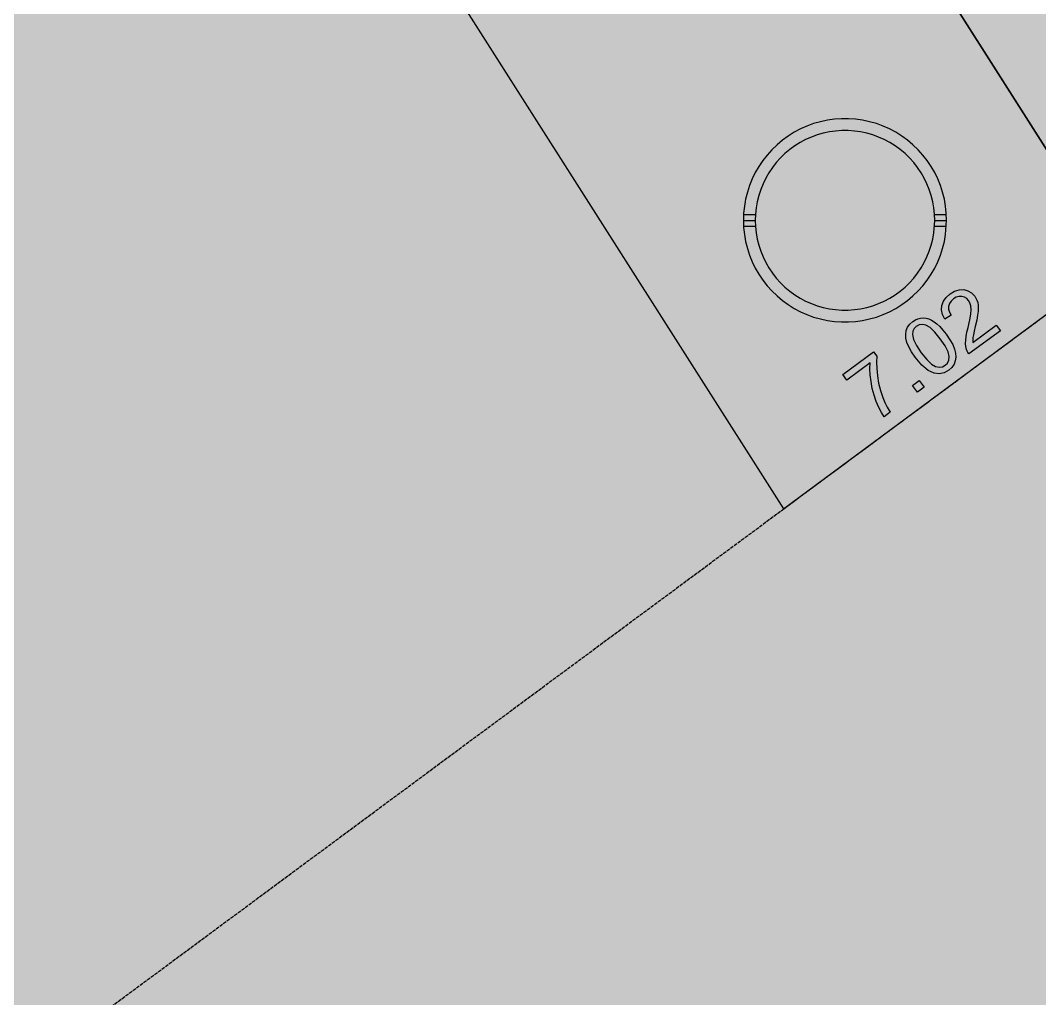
# Model space of a CAD drawing. Extents: x -5280327 to 29700, y -3925683 to 5564800.
# Drawn here: x 16920 to 17594, y 4503 to 5149 of the extents above; entities that cross this region are included whole.
import ezdxf

# ---------------------------------------------------------------- set-up
doc = ezdxf.new("R2010")
doc.units = 0
doc.linetypes.add('4', pattern=[2.97766, 2.382128, -0.595532])
doc.linetypes.add('6', pattern=[2640.874023, 1320.437012, -1320.437012])
doc.layers.get('0').update_dxf_attribs({"linetype": 'CONTINUOUS'})
for name, color, linetype in [('31_PREDIOS_TOTAL', 7, 'CONTINUOUS'), ('CIRCULO', 7, 'CONTINUOUS'), ('LOTES', 7, 'CONTINUOUS'), ('PERIMETRO', 7, 'CONTINUOUS')]:
    doc.layers.add(name, color=color, linetype=linetype)

msp = doc.modelspace()

# ---------------------------------------------------------------- linework, layer by layer
at = {"color": 7, "linetype": '6', "const_width": 10343.08}
msp.add_lwpolyline([(0, 29405.62), (24528.32, 0)], dxfattribs=at)
msp.add_lwpolyline([(0, 29405.62), (24528.32, 0)], dxfattribs=at)
at = {"color": 7}
msp.add_polyline3d([(16936.71, 5592.63, 33030.86), (17424.44, 4826.66, 33030.86)], dxfattribs=at)
at = {"layer": '31_PREDIOS_TOTAL', "color": 7}
for points in [[(17564.96, 4948.09, 33030.86), (17567.71, 4944.38, 33030.86), (17546.89, 4928.98, 33030.86), (17546.89, 4928.98, 33030.86), (17546.25, 4929.92, 33030.86), (17545.73, 4930.93, 33030.86), (17545.36, 4932, 33030.86), (17545.36, 4932, 33030.86), (17544.95, 4933.88, 33030.86), (17544.77, 4935.9, 33030.86), (17544.81, 4938.07, 33030.86), (17544.81, 4938.07, 33030.86), (17545.08, 4940.51, 33030.86), (17545.59, 4943.34, 33030.86), (17546.34, 4946.58, 33030.86), (17546.34, 4946.58, 33030.86), (17547.46, 4951.45, 33030.86), (17548.13, 4955.38, 33030.86), (17548.34, 4958.38, 33030.86), (17548.34, 4958.38, 33030.86), (17548.15, 4960.73, 33030.86), (17547.61, 4962.73, 33030.86), (17546.71, 4964.36, 33030.86), (17546.71, 4964.36, 33030.86), (17545.45, 4965.68, 33030.86), (17543.95, 4966.57, 33030.86), (17542.2, 4967.03, 33030.86), (17542.2, 4967.03, 33030.86), (17540.34, 4967.01, 33030.86), (17538.52, 4966.48, 33030.86), (17536.74, 4965.43, 33030.86), (17536.74, 4965.43, 33030.86), (17535.14, 4963.96, 33030.86), (17534.07, 4962.3, 33030.86), (17533.52, 4960.45, 33030.86), (17533.52, 4960.45, 33030.86), (17533.51, 4958.5, 33030.86), (17534.09, 4956.54, 33030.86), (17535.25, 4954.56, 33030.86), (17530.97, 4952.03, 33030.86), (17530.97, 4952.03, 33030.86), (17529.48, 4955.14, 33030.86), (17528.83, 4958.16, 33030.86), (17529.03, 4961.08, 33030.86), (17529.03, 4961.08, 33030.86), (17530.05, 4963.84, 33030.86), (17531.86, 4966.38, 33030.86), (17534.46, 4968.7, 33030.86), (17534.46, 4968.7, 33030.86), (17537.48, 4970.5, 33030.86), (17540.49, 4971.43, 33030.86), (17543.49, 4971.49, 33030.86), (17543.49, 4971.49, 33030.86), (17546.3, 4970.77, 33030.86), (17548.72, 4969.34, 33030.86), (17550.74, 4967.22, 33030.86), (17550.74, 4967.22, 33030.86), (17551.58, 4965.9, 33030.86), (17552.24, 4964.47, 33030.86), (17552.72, 4962.93, 33030.86), (17552.72, 4962.93, 33030.86), (17553.01, 4961.23, 33030.86), (17553.1, 4959.31, 33030.86), (17553, 4957.19, 33030.86), (17553, 4957.19, 33030.86), (17552.66, 4954.59, 33030.86), (17552.04, 4951.28, 33030.86), (17551.14, 4947.24, 33030.86), (17551.14, 4947.24, 33030.86), (17550.38, 4943.99, 33030.86), (17549.87, 4941.56, 33030.86), (17549.6, 4939.97, 33030.86), (17549.6, 4939.97, 33030.86), (17549.49, 4938.81, 33030.86), (17549.47, 4937.71, 33030.86), (17549.52, 4936.67, 33030.86), (17564.96, 4948.09, 33030.86)], [(17511.44, 4926.78, 33030.86), (17511.44, 4926.78, 33030.86), (17508.99, 4930.35, 33030.86), (17507.16, 4933.63, 33030.86), (17505.94, 4936.62, 33030.86), (17505.94, 4936.62, 33030.86), (17505.28, 4939.37, 33030.86), (17505.12, 4941.96, 33030.86), (17505.47, 4944.39, 33030.86), (17505.47, 4944.39, 33030.86), (17506.35, 4946.63, 33030.86), (17507.8, 4948.66, 33030.86), (17509.8, 4950.46, 33030.86), (17509.8, 4950.46, 33030.86), (17511.51, 4951.54, 33030.86), (17513.24, 4952.3, 33030.86), (17515.01, 4952.73, 33030.86), (17515.01, 4952.73, 33030.86), (17516.78, 4952.84, 33030.86), (17518.56, 4952.63, 33030.86), (17520.34, 4952.12, 33030.86), (17520.34, 4952.12, 33030.86), (17522.13, 4951.32, 33030.86), (17523.93, 4950.24, 33030.86), (17525.76, 4948.88, 33030.86), (17525.76, 4948.88, 33030.86), (17527.67, 4947.12, 33030.86), (17529.74, 4944.82, 33030.86), (17531.97, 4941.97, 33030.86), (17531.97, 4941.97, 33030.86), (17534.4, 4938.42, 33030.86), (17536.23, 4935.15, 33030.86), (17537.45, 4932.18, 33030.86), (17537.45, 4932.18, 33030.86), (17538.12, 4929.43, 33030.86), (17538.28, 4926.83, 33030.86), (17537.94, 4924.4, 33030.86), (17537.94, 4924.4, 33030.86), (17537.06, 4922.15, 33030.86), (17535.61, 4920.12, 33030.86), (17533.59, 4918.31, 33030.86), (17533.59, 4918.31, 33030.86), (17530.5, 4916.58, 33030.86), (17527.31, 4915.91, 33030.86), (17524.02, 4916.28, 33030.86), (17524.02, 4916.28, 33030.86), (17519.95, 4918.17, 33030.86), (17515.75, 4921.67, 33030.86), (17511.44, 4926.78, 33030.86)], [(17515.41, 4929.72, 33030.86), (17519.01, 4925.27, 33030.86), (17522.16, 4922.28, 33030.86), (17524.86, 4920.74, 33030.86), (17524.86, 4920.74, 33030.86), (17527.22, 4920.28, 33030.86), (17529.35, 4920.53, 33030.86), (17531.24, 4921.49, 33030.86), (17531.24, 4921.49, 33030.86), (17532.71, 4923.02, 33030.86), (17533.56, 4924.98, 33030.86), (17533.81, 4927.38, 33030.86), (17533.81, 4927.38, 33030.86), (17533.12, 4930.41, 33030.86), (17531.19, 4934.3, 33030.86), (17528, 4939.03, 33030.86), (17528, 4939.03, 33030.86), (17524.39, 4943.48, 33030.86), (17521.24, 4946.48, 33030.86), (17518.54, 4948.02, 33030.86), (17518.54, 4948.02, 33030.86), (17516.18, 4948.47, 33030.86), (17514.04, 4948.2, 33030.86), (17512.13, 4947.23, 33030.86), (17512.13, 4947.23, 33030.86), (17510.66, 4945.75, 33030.86), (17509.8, 4943.95, 33030.86), (17509.54, 4941.83, 33030.86), (17509.54, 4941.83, 33030.86), (17510.26, 4938.55, 33030.86), (17512.21, 4934.51, 33030.86), (17515.41, 4929.72, 33030.86)], [(17466.26, 4911.67, 33030.86), (17463.51, 4915.38, 33030.86), (17483.89, 4930.46, 33030.86), (17486.12, 4927.45, 33030.86), (17486.12, 4927.45, 33030.86), (17485.87, 4923.61, 33030.86), (17485.98, 4919.3, 33030.86), (17486.45, 4914.54, 33030.86), (17486.45, 4914.54, 33030.86), (17487.27, 4909.62, 33030.86), (17488.44, 4904.86, 33030.86), (17489.95, 4900.25, 33030.86), (17489.95, 4900.25, 33030.86), (17491.28, 4897.03, 33030.86), (17492.92, 4893.78, 33030.86), (17494.87, 4890.5, 33030.86), (17490.9, 4887.56, 33030.86), (17490.9, 4887.56, 33030.86), (17489.13, 4890.35, 33030.86), (17487.41, 4893.7, 33030.86), (17485.72, 4897.62, 33030.86), (17485.72, 4897.62, 33030.86), (17484.22, 4901.87, 33030.86), (17483.05, 4906.24, 33030.86), (17482.22, 4910.73, 33030.86), (17482.22, 4910.73, 33030.86), (17481.71, 4915.13, 33030.86), (17481.53, 4919.25, 33030.86), (17481.68, 4923.07, 33030.86), (17466.26, 4911.67, 33030.86)], [(17512.87, 4903.81, 33030.86), (17509.62, 4908.22, 33030.86), (17514.02, 4911.47, 33030.86), (17517.28, 4907.07, 33030.86), (17512.87, 4903.81, 33030.86)]]:
    msp.add_polyline3d(points, dxfattribs=at)
at = {"layer": '@NUMEROS DE LOTES', "color": 7, "const_width": 9.98}
msp.add_lwpolyline([(17472.22, 5046.71), (17472.22, 4990.94), (17456.81, 4990.94), (17456.81, 5027.48), (17456.81, 5027.48), (17454.35, 5025.71), (17451.93, 5024.18), (17449.57, 5022.88), (17449.57, 5022.88), (17447.05, 5021.73), (17444.12, 5020.61), (17440.8, 5019.52), (17440.8, 5032.01), (17440.8, 5032.01), (17445.6, 5033.79), (17449.63, 5035.8), (17452.89, 5038.03), (17452.89, 5038.03), (17455.54, 5040.56), (17457.79, 5043.45), (17459.62, 5046.71), (17472.22, 5046.71)], dxfattribs=at)
at = {"layer": 'CIRCULO', "color": 7}
for points in [[(17532.16, 5017.25), (17531.99, 5021.94), (17531.5, 5026.6), (17530.69, 5031.21), (17529.55, 5035.76), (17528.11, 5040.22), (17526.35, 5044.56), (17524.3, 5048.77), (17521.95, 5052.83), (17519.33, 5056.72), (17516.45, 5060.41), (17513.31, 5063.89), (17509.94, 5067.15), (17506.35, 5070.16), (17502.56, 5072.91), (17498.59, 5075.4), (17494.45, 5077.6), (17490.17, 5079.5), (17485.76, 5081.11), (17481.26, 5082.4), (17476.67, 5083.37), (17472.03, 5084.02), (17467.36, 5084.35), (17462.67, 5084.35), (17458, 5084.02), (17453.36, 5083.37), (17448.77, 5082.4), (17444.27, 5081.11), (17439.86, 5079.5), (17435.58, 5077.6), (17431.45, 5075.4), (17427.47, 5072.91), (17423.68, 5070.16), (17420.09, 5067.15), (17416.72, 5063.89), (17413.58, 5060.41), (17410.7, 5056.72), (17408.08, 5052.83), (17405.74, 5048.77), (17403.68, 5044.56), (17401.93, 5040.22), (17400.48, 5035.76), (17399.34, 5031.21), (17398.53, 5026.6), (17398.04, 5021.94), (17397.88, 5017.25), (17398.04, 5012.57), (17398.53, 5007.91), (17399.34, 5003.29), (17400.48, 4998.75), (17401.93, 4994.29), (17403.68, 4989.94), (17405.74, 4985.73), (17408.08, 4981.67), (17410.7, 4977.79), (17413.58, 4974.1), (17416.72, 4970.61), (17420.09, 4967.36), (17423.68, 4964.34), (17427.47, 4961.59), (17431.45, 4959.11), (17435.58, 4956.91), (17439.86, 4955), (17444.27, 4953.4), (17448.77, 4952.11), (17453.36, 4951.13), (17458, 4950.48), (17462.67, 4950.15), (17467.36, 4950.15), (17472.03, 4950.48), (17476.67, 4951.13), (17481.26, 4952.11), (17485.76, 4953.4), (17490.17, 4955), (17494.45, 4956.91), (17498.59, 4959.11), (17502.56, 4961.59), (17506.35, 4964.34), (17509.94, 4967.36), (17513.31, 4970.61), (17516.45, 4974.1), (17519.33, 4977.79), (17521.95, 4981.67), (17524.3, 4985.73), (17526.35, 4989.94), (17528.11, 4994.29), (17529.55, 4998.75), (17530.69, 5003.29), (17531.5, 5007.91), (17532.16, 5017.25)], [(17524.32, 5017.25), (17524.18, 5021.39), (17523.75, 5025.51), (17523.03, 5029.58), (17522.03, 5033.6), (17520.75, 5037.54), (17519.2, 5041.37), (17517.38, 5045.09), (17515.31, 5048.68), (17513, 5052.11), (17510.45, 5055.37), (17507.68, 5058.45), (17504.7, 5061.33), (17501.53, 5063.99), (17498.18, 5066.42), (17494.67, 5068.61), (17491.01, 5070.56), (17487.23, 5072.24), (17483.34, 5073.66), (17479.36, 5074.8), (17475.31, 5075.66), (17471.22, 5076.23), (17467.09, 5076.52), (17462.95, 5076.52), (17458.82, 5076.23), (17454.72, 5075.66), (17450.67, 5074.8), (17446.69, 5073.66), (17442.8, 5072.24), (17439.02, 5070.56), (17435.36, 5068.61), (17431.85, 5066.42), (17428.5, 5063.99), (17425.33, 5061.33), (17422.35, 5058.45), (17419.58, 5055.37), (17417.04, 5052.11), (17414.72, 5048.68), (17412.65, 5045.09), (17410.84, 5041.37), (17409.29, 5037.54), (17408.01, 5033.6), (17407.01, 5029.58), (17406.29, 5025.51), (17405.85, 5021.39), (17405.71, 5017.25), (17405.85, 5013.11), (17406.29, 5009), (17407.01, 5004.92), (17408.01, 5000.9), (17409.29, 4996.97), (17410.84, 4993.13), (17412.65, 4989.41), (17414.72, 4985.82), (17417.04, 4982.39), (17419.58, 4979.13), (17422.35, 4976.05), (17425.33, 4973.18), (17428.5, 4970.52), (17431.85, 4968.08), (17435.36, 4965.89), (17439.02, 4963.95), (17442.8, 4962.26), (17446.69, 4960.85), (17450.67, 4959.71), (17454.72, 4958.85), (17458.82, 4958.27), (17462.95, 4957.98), (17467.09, 4957.98), (17471.22, 4958.27), (17475.31, 4958.85), (17479.36, 4959.71), (17483.34, 4960.85), (17487.23, 4962.26), (17491.01, 4963.95), (17494.67, 4965.89), (17498.18, 4968.08), (17501.53, 4970.52), (17504.7, 4973.18), (17507.68, 4976.05), (17510.45, 4979.13), (17513, 4982.39), (17515.31, 4985.82), (17517.38, 4989.41), (17519.2, 4993.13), (17520.75, 4996.97), (17522.03, 5000.9), (17523.03, 5004.92), (17523.75, 5009), (17524.32, 5017.25)], [(17397.99, 5021.17), (17405.84, 5021.17)], [(17524.19, 5021.17), (17532.04, 5021.17)], [(17397.88, 5017.25), (17405.71, 5017.25)], [(17397.99, 5013.34), (17405.84, 5013.34)], [(17524.19, 5013.34), (17532.04, 5013.34)], [(17524.32, 5017.25), (17532.16, 5017.25)]]:
    msp.add_lwpolyline(points, dxfattribs=at)
at = {"layer": 'LOTES', "color": 7}
for points in [[(17350.48, 5963.67), (17311.34, 5926.8), (17145.36, 5775.38), (17645.39, 4990.1), (17866.34, 5153.53), (17350.48, 5963.67)], [(17145.36, 5775.38), (16964.45, 5610.34), (16936.71, 5592.63), (17424.44, 4826.66), (17645.39, 4990.1), (17145.36, 5775.38)]]:
    msp.add_lwpolyline(points, dxfattribs=at)
for points in [[(17145.36, 5775.38, 33030.86), (17645.39, 4990.1, 33030.86), (17866.34, 5153.53, 33030.86), (17350.48, 5963.67, 33030.86)], [(16936.71, 5592.63, 33030.86), (17424.44, 4826.66, 33030.86), (17645.39, 4990.1, 33030.86), (17145.36, 5775.38, 33030.86)], [(17145.36, 5775.38, 66061.73), (17645.39, 4990.1, 66061.73)], [(16936.71, 5592.63, 66061.73), (17424.44, 4826.66, 66061.73)], [(16936.71, 5592.63, 66061.73), (17424.44, 4826.66, 66061.73)]]:
    msp.add_polyline3d(points, dxfattribs=at)
at = {"layer": 'PERIMETRO', "color": 7, "linetype": '4'}
msp.add_polyline3d([(15727.94, 3571.73, 66160.85), (20959.63, 7441.67, 66160.85)], dxfattribs=at)

doc.saveas('drawing.dxf')
